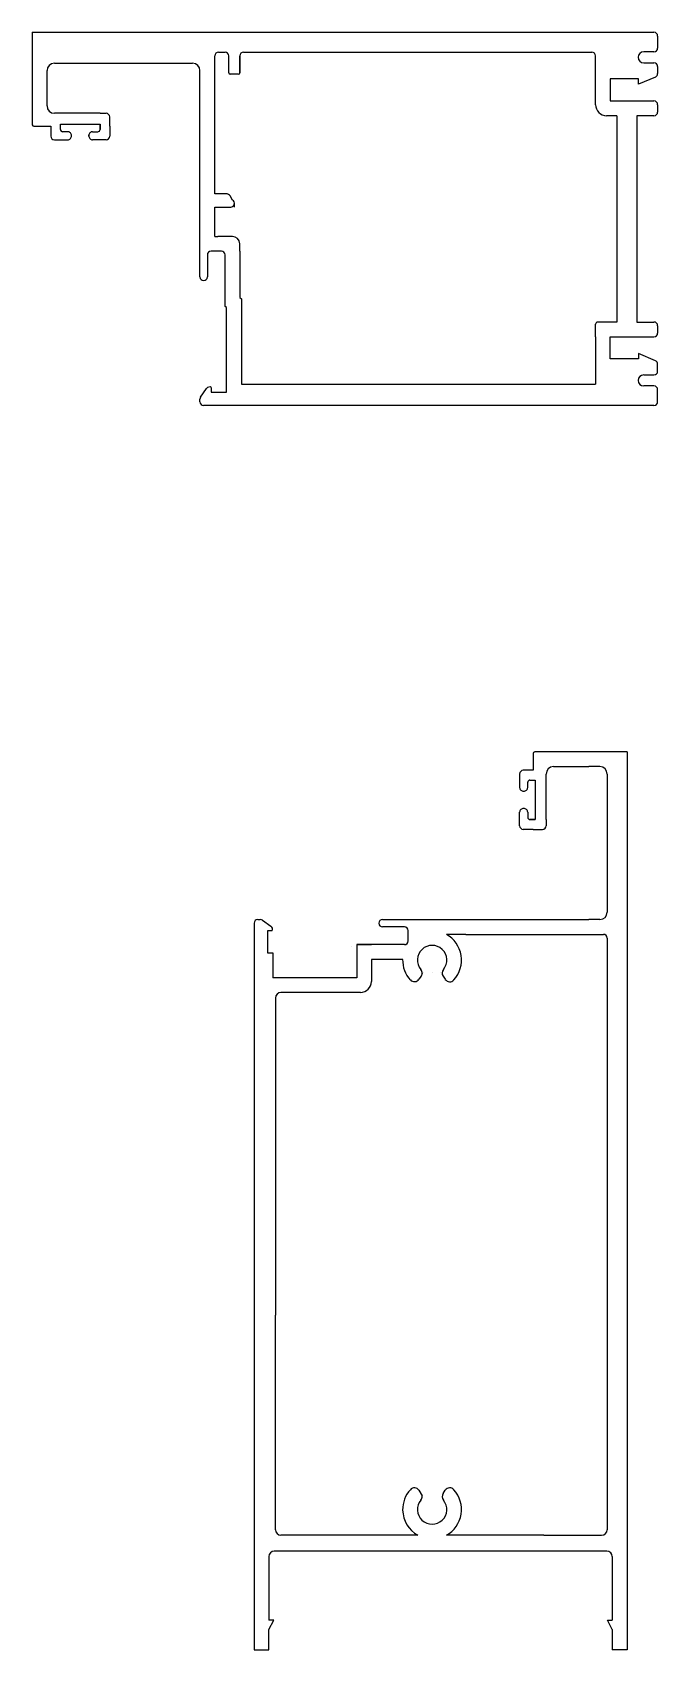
# Model space of a CAD drawing. Header units: millimetres. Extents: x -114 to 831, y -332 to 481.
# Drawn here: x 745.9 to 830.9, y -227.2 to -7.4 of the extents above; entities that cross this region are included whole.
import ezdxf

# ---------------------------------------------------------------- set-up
doc = ezdxf.new("R2010")
doc.units = ezdxf.units.MM
doc.layers.add('frame', color=22, linetype='Continuous')

msp = doc.modelspace()

# ---------------------------------------------------------------- linework, layer by layer
at = {"layer": 'frame', "color": 22}
for p, q in [((745.92, -7.41), (745.92, -19.96)), ((745.92, -7.41), (830.42, -7.41)), ((745.92, -7.41), (745.92, -10.11)), ((830.92, -7.91), (830.92, -9.55)), ((770.72, -29.34), (770.72, -10.61)), ((771.22, -10.11), (772.12, -10.11)), ((772.62, -12.91), (772.62, -10.61)), ((774.12, -12.91), (774.12, -10.61)), ((774.12, -10.61), (774.12, -12.91)), ((774.62, -10.11), (821.98, -10.11)), ((822.48, -17.24), (822.48, -10.61)), ((830.42, -10.05), (829.03, -10.05)), ((747.92, -17.41), (747.92, -12.61)), ((748.92, -11.61), (767.71, -11.61)), ((768.71, -40.65), (768.71, -12.61)), ((773.92, -13.11), (772.82, -13.11)), ((829.03, -11.55), (830.42, -11.55)), ((830.92, -12.05), (830.92, -13.02)), ((828.31, -13.74), (824.48, -13.74)), ((824.48, -13.74), (824.48, -16.74)), ((830.62, -13.48), (828.31, -14.46)), ((828.31, -14.46), (828.31, -13.74)), ((824.48, -16.74), (830.42, -16.74)), ((830.92, -17.24), (830.92, -18.24)), ((755.12, -18.41), (748.92, -18.41)), ((755.12, -18.41), (755.94, -18.41)), ((756.44, -20.16), (756.44, -18.91)), ((825.37, -18.74), (823.98, -18.74)), ((825.37, -18.74), (825.37, -46.78)), ((830.42, -18.74), (828.07, -18.74)), ((828.07, -18.74), (828.07, -46.78)), ((746.12, -20.16), (748.42, -20.16)), ((748.42, -20.16), (748.42, -21.51)), ((749.74, -20.61), (749.74, -19.91)), ((749.74, -19.91), (755.12, -19.91)), ((750.74, -20.91), (750.04, -20.91)), ((751.24, -21.51), (751.24, -21.41)), ((753.62, -21.51), (753.62, -21.34)), ((754.12, -20.91), (754.82, -20.91)), ((755.12, -19.91), (755.12, -20.61)), ((755.12, -20.61), (755.12, -19.91)), ((756.44, -20.16), (756.44, -21.51)), ((748.92, -22.01), (750.74, -22.01)), ((755.94, -22.01), (754.12, -22.01)), ((772.24, -29.34), (770.72, -29.34)), ((773.15, -30.22), (772.85, -29.7)), ((773.39, -31.15), (773.39, -30.65)), ((770.72, -35.15), (770.72, -31.15)), ((770.72, -31.15), (772.89, -31.15)), ((770.72, -35.15), (771.12, -35.15)), ((773.12, -35.15), (771.12, -35.15)), ((771.62, -37.15), (770.21, -37.15)), ((774.12, -37.15), (774.12, -36.15)), ((774.12, -37.15), (774.12, -43.43)), ((769.71, -37.65), (769.71, -40.65)), ((772.12, -44.65), (772.12, -37.65)), ((774.12, -43.43), (774.34, -43.62)), ((774.34, -43.62), (774.34, -55.21)), ((772.31, -44.8), (772.12, -44.65)), ((772.31, -56.3), (772.31, -44.8)), ((772.31, -44.8), (772.31, -44.8)), ((822.48, -48.78), (822.48, -47.08)), ((825.37, -46.78), (822.78, -46.78)), ((828.07, -46.78), (830.42, -46.78)), ((830.92, -47.28), (830.92, -48.28)), ((822.48, -48.78), (822.48, -55.21)), ((824.48, -51.78), (824.48, -48.78)), ((824.48, -48.78), (830.42, -48.78)), ((828.31, -51.78), (824.48, -51.78)), ((830.62, -52.04), (828.31, -51.06)), ((828.31, -51.06), (828.31, -51.78)), ((830.92, -53.47), (830.92, -52.5)), ((829.03, -53.97), (830.42, -53.97)), ((768.79, -56.98), (769.6, -55.82)), ((770.25, -55.66), (770.25, -56.3)), ((770.25, -56.3), (772.31, -56.3)), ((774.34, -55.21), (822.48, -55.21)), ((830.42, -55.47), (829.03, -55.47)), ((830.92, -57.61), (830.92, -55.97)), ((768.71, -57.61), (768.71, -57.27)), ((830.42, -58.11), (769.21, -58.11)), ((814.01, -105.4), (814.01, -107.7)), ((826.76, -105.2), (814.21, -105.2)), ((826.76, -105.2), (824.06, -105.2)), ((826.76, -105.2), (826.76, -227.2)), ((816.76, -107.2), (821.56, -107.2)), ((823.06, -107.2), (821.56, -107.2)), ((812.16, -108.2), (812.16, -110.02)), ((814.01, -107.7), (812.66, -107.7)), ((813.26, -110.02), (813.26, -109.32)), ((813.56, -109.02), (814.26, -109.02)), ((814.26, -109.02), (814.26, -114.4)), ((815.76, -114.4), (815.76, -108.2)), ((824.06, -108.2), (824.06, -126.98)), ((812.16, -115.22), (812.16, -113.4)), ((813.26, -113.4), (813.26, -114.1)), ((814.01, -115.72), (812.66, -115.72)), ((814.26, -114.4), (813.56, -114.4)), ((813.56, -114.4), (814.26, -114.4)), ((814.01, -115.72), (815.26, -115.72)), ((815.76, -114.4), (815.76, -115.22)), ((776.06, -128.48), (776.06, -189.7)), ((776.56, -127.98), (776.91, -127.98)), ((777.19, -128.07), (778.36, -128.87)), ((778.51, -129.52), (777.87, -129.52)), ((777.87, -129.52), (777.87, -132.52)), ((793.52, -127.98), (821.56, -127.98)), ((796.52, -128.98), (793.52, -128.98)), ((797.02, -130.89), (797.02, -129.48)), ((823.06, -127.98), (821.56, -127.98)), ((789.37, -131.58), (789.37, -131.58)), ((796.52, -131.39), (790.02, -131.39)), ((790.02, -131.39), (790.02, -135.89)), ((790.02, -131.39), (792.02, -131.39)), ((804.83, -129.99), (802.21, -129.99)), ((804.83, -129.99), (823.56, -129.99)), ((824.06, -130.49), (824.06, -131.39)), ((824.06, -131.39), (824.06, -133.89)), ((777.87, -132.52), (778.62, -132.52)), ((778.62, -132.52), (778.62, -135.89)), ((792.02, -133.39), (792.02, -136.39)), ((796.27, -133.39), (792.02, -133.39)), ((824.06, -133.89), (824.06, -181.26)), ((790.02, -135.89), (778.62, -135.89)), ((798.77, -135.67), (798.48, -136.1)), ((798.9, -135.33), (798.77, -135.67)), ((799.14, -135.13), (799.14, -135.14)), ((800.26, -135.14), (800.26, -135.14)), ((801.39, -135.14), (801.39, -135.14)), ((801.75, -135.67), (802.05, -136.1)), ((790.52, -137.89), (779.71, -137.89)), ((778.96, -138.64), (778.96, -181.76)), ((778.96, -210.9), (778.96, -181.76)), ((824.06, -181.26), (824.06, -210.9)), ((776.06, -189.7), (776.06, -227.2)), ((798.48, -205.54), (798.9, -206.3)), ((801.76, -205.97), (802.05, -205.54)), ((787.39, -211.65), (779.71, -211.65)), ((798.31, -211.65), (787.39, -211.65)), ((815.43, -211.65), (802.21, -211.65)), ((815.43, -211.65), (823.31, -211.65)), ((778.06, -214.55), (778.06, -223.21)), ((824.01, -213.8), (778.81, -213.8)), ((824.76, -214.55), (824.76, -223.21)), ((778.06, -224.45), (778.73, -223.21)), ((778.73, -223.21), (778.06, -223.21)), ((824.76, -224.45), (824.09, -223.21)), ((824.09, -223.21), (824.76, -223.21)), ((778.06, -227.2), (778.06, -224.45)), ((824.76, -224.45), (824.76, -227.2)), ((776.06, -227.2), (778.06, -227.2)), ((826.76, -227.2), (824.76, -227.2))]:
    msp.add_line(p, q, dxfattribs=at)
for centre, radius, start, end in [((830.42, -7.91), 0.5, 0, 90), ((771.22, -10.61), 0.5, 90, 180), ((772.12, -10.61), 0.5, 0, 90), ((774.62, -10.61), 0.5, 90, 180), ((821.98, -10.61), 0.5, 0, 90), ((829.03, -10.8), 0.75, 90, 270), ((830.42, -9.55), 0.5, 270, 0), ((748.92, -12.61), 1, 90, 180), ((767.71, -12.61), 1, 0, 90), ((772.82, -12.91), 0.2, 180, 270), ((773.92, -12.91), 0.2, 270, 0), ((830.42, -12.05), 0.5, 0, 90), ((830.42, -13.02), 0.5, 293.0721, 0), ((748.92, -17.41), 1, 180, 270), ((823.98, -17.24), 1.5, 180, 270), ((830.42, -17.24), 0.5, 0, 90), ((755.94, -18.91), 0.5, 0, 90), ((830.42, -18.24), 0.5, 270, 0), ((746.12, -19.96), 0.2, 180, 270), ((748.92, -21.51), 0.5, 180, 270), ((750.04, -20.61), 0.3, 180, 270), ((750.74, -21.41), 0.5, 354.2608, 90), ((750.74, -21.51), 0.5, 270, 5.7392), ((754.12, -21.41), 0.5, 90, 185.7392), ((753.13, -21.41), 0.5, 351.8802, 8.1198), ((754.12, -21.51), 0.5, 174.2608, 270), ((754.82, -20.61), 0.3, 270, 0), ((755.94, -21.51), 0.5, 270, 0), ((772.24, -30.04), 0.7, 29.6351, 90), ((772.89, -30.65), 0.5, 270, 59.2703), ((773.12, -36.15), 1, 0, 90), ((770.21, -37.65), 0.5, 89.9605, 180), ((771.62, -37.65), 0.5, 359.9605, 89.9605), ((769.21, -40.65), 0.5, 180, 0), ((822.78, -47.08), 0.3, 90, 180), ((830.42, -47.28), 0.5, 0, 90), ((830.42, -48.28), 0.5, 270, 0), ((830.42, -52.5), 0.5, 0, 66.9279), ((829.03, -54.72), 0.75, 90, 270), ((830.42, -53.47), 0.5, 270, 0), ((769.21, -57.27), 0.5, 145.3925, 180), ((770.02, -56.1), 0.5, 62.21, 145.3925), ((830.42, -55.97), 0.5, 0, 90), ((769.21, -57.61), 0.5, 180, 270), ((830.42, -57.61), 0.5, 270, 0), ((814.21, -105.4), 0.2, 90, 180), ((816.76, -108.2), 1, 90, 180), ((823.06, -108.2), 1, 0, 90), ((812.66, -108.2), 0.5, 90, 180), ((813.56, -109.32), 0.3, 90, 180), ((812.66, -110.02), 0.5, 180, 275.7392), ((812.76, -110.02), 0.5, 264.2608, 0), ((812.66, -113.4), 0.5, 84.2608, 180), ((812.76, -113.4), 0.5, 0, 95.7392), ((813.56, -114.1), 0.3, 180, 270), ((812.66, -115.22), 0.5, 180, 270), ((815.26, -115.22), 0.5, 270, 0), ((823.06, -126.98), 1, 270, 0), ((776.56, -128.48), 0.5, 90, 180), ((776.91, -128.48), 0.5, 55.3925, 90), ((778.07, -129.28), 0.5, 332.21, 55.3925), ((793.52, -128.48), 0.5, 90, 270), ((796.52, -129.48), 0.5, 359.9605, 90), ((796.52, -130.89), 0.5, 269.9605, 359.9605), ((800.26, -133.49), 2, 320.1071, 219.7948), ((800.26, -133.49), 4, 317.6228, 60.8265), ((823.56, -130.49), 0.5, 0, 90), ((800.26, -133.49), 4, 178.6736, 222.2791), ((797.86, -135.67), 0.75, 222.2791, 325.6214), ((798.15, -135.25), 0.75, 353.6287, 39.7948), ((802.37, -135.25), 0.75, 140.1071, 214.2805), ((802.67, -135.68), 0.75, 214.2805, 317.6228), ((779.71, -138.64), 0.75, 90, 180), ((790.52, -136.39), 1.5, 270, 0), ((800.26, -208.15), 4, 137.6228, 181.2283), ((797.86, -205.96), 0.75, 34.2805, 137.6228), ((798.15, -206.39), 0.75, 320.1071, 6.2732), ((802.38, -206.39), 0.75, 145.6214, 219.7948), ((802.67, -205.96), 0.75, 42.2791, 145.6214), ((800.26, -208.15), 4, 299.0754, 42.2791), ((800.29, -208.14), 4.03, 181.3399, 240.4984), ((800.26, -208.15), 2, 140.1071, 39.7948), ((779.71, -210.9), 0.75, 180, 270), ((823.31, -210.9), 0.75, 270, 0), ((778.81, -214.55), 0.75, 90, 180), ((824.01, -214.55), 0.75, 0, 90)]:
    msp.add_arc(centre, radius, start, end, dxfattribs=at)

doc.saveas('drawing.dxf')
